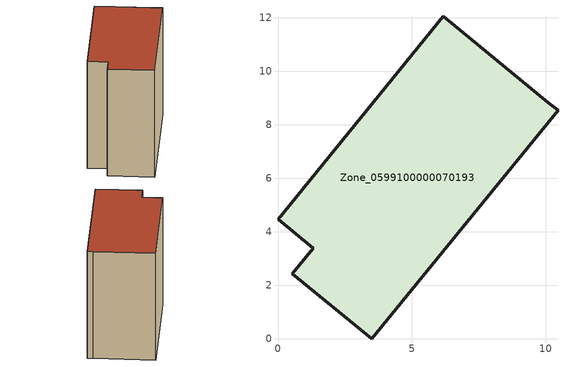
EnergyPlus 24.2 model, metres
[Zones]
Zone_0599100000070193
 floor ground (C_G): 0.54,2.43 1.32,3.39 0,4.46 6.18,12.06 10.11,8.82 10.47,8.55 3.5,0 z0
 wall outside (C_F): 1.32,3.39 0.54,2.43 3.5,0 10.47,8.55 10.11,8.82 6.18,12.06 0,4.46 1.32,3.39 z0:9.7
 roof outside (C_R): 10.11,8.82 6.18,12.06 0,4.46 1.32,3.39 0.54,2.43 3.5,0 10.47,8.55 z9.7
[BUILDING]
Pand.0599100000070193: North Axis=0; Terrain=City; Loads Convergence Tolerance Value=0.04; Temperature Convergence Tolerance Value=0.4; Solar Distribution=FullExterior; Maximum Number of Warmup Days=25; Minimum Number of Warmup Days=1
[Site:Location]
Rotterdam.The.Hague.AP_ZH_NLD Design_Conditions: Latitude=51.96; Longitude=4.45; Time Zone=1; Elevation=-4.5
[SITE:GROUNDTEMPERATURE:BUILDINGSURFACE]
18, 18, 18, 18, 18, 18, 18, 18, 18, 18, 18, 18
[MATERIAL] Thermal Absorptance=0.9; Solar Absorptance=0.7; Visible Absorptance=0.7
Name | Roughness | Thickness | Conductivity | Density | Specific Heat
G.TI.1946 | MediumSmooth | 0.15 | 1 | 540 | 1210
F.TI.1946 | Rough | 0.3 | 0.857143 | 1920 | 840
R.TI.1946 | MediumRough | 0.2 | 0.1 | 1500 | 1000
[CONSTRUCTION]
C_G: G.TI.1946
C_F: F.TI.1946
C_R: R.TI.1946
[ZONE]
Zone_0599100000070193: Type=1; Multiplier=1; Ceiling Height=Autocalculate; Volume=Autocalculate; Floor Area=autocalculate; Part of Total Floor Area=Yes
[ZONEINFILTRATION:DESIGNFLOWRATE]
Infil_Zone_0599100000070193: Zone or ZoneList or Space or SpaceList=Zone_0599100000070193; Schedule=AlwaysOn; Design Flow Rate Calculation Method=Flow/Area; Flow Rate per Floor Area=0.003; Constant Term Coefficient=1; Temperature Term Coefficient=0; Velocity Term Coefficient=0; Velocity Squared Term Coefficient=0
[HVACTEMPLATE:ZONE:IDEALLOADSAIRSYSTEM]
Zone_0599100000070193: Maximum Heating Supply Air Temperature=50; Minimum Cooling Supply Air Temperature=13; Maximum Heating Supply Air Humidity Ratio=0.0156; Minimum Cooling Supply Air Humidity Ratio=0.0077; Heating Limit=NoLimit; Cooling Limit=NoLimit; Dehumidification Control Type=ConstantSensibleHeatRatio; Cooling Sensible Heat Ratio=0.7; Dehumidification Setpoint=60; Humidification Control Type=None; Humidification Setpoint=30; Outdoor Air Method=None; Outdoor Air Flow Rate per Person=0.00944; Outdoor Air Flow Rate per Zone Floor Area=0; Outdoor Air Flow Rate per Zone=0; Demand Controlled Ventilation Type=None; Outdoor Air Economizer Type=NoEconomizer; Heat Recovery Type=None; Sensible Heat Recovery Effectiveness=0.7; Latent Heat Recovery Effectiveness=0.65
[ZONECONTROL:THERMOSTAT]
ThermostatControl_Zone_0599100000070193: Zone or ZoneList=Zone_0599100000070193; Control Type Schedule=DualSetpointControlType; Control 1=Thermostat_Zone_0599100000070193; Temperature Difference Between Cutout And Setpoint=0
[THERMOSTATSETPOINT:DUALSETPOINT]
Thermostat_Zone_0599100000070193: Heating Setpoint Temperature Schedule=HeatingSetpoint_Zone_0599100000070193; Cooling Setpoint Temperature Schedule=CoolingSetpoint_Zone_0599100000070193
[SCHEDULE:COMPACT]
HeatingSetpoint_Zone_0599100000070193: Through: 12/31, For: AllDays, Until: 24:00, 21
CoolingSetpoint_Zone_0599100000070193: Through: 12/31, For: AllDays, Until: 24:00, 24
DualSetpointControlType: Through: 12/31, For: AllDays, Until: 24:00, 4
AlwaysOn: Through: 12/31, For: AllDays, Until: 24:00, 1
